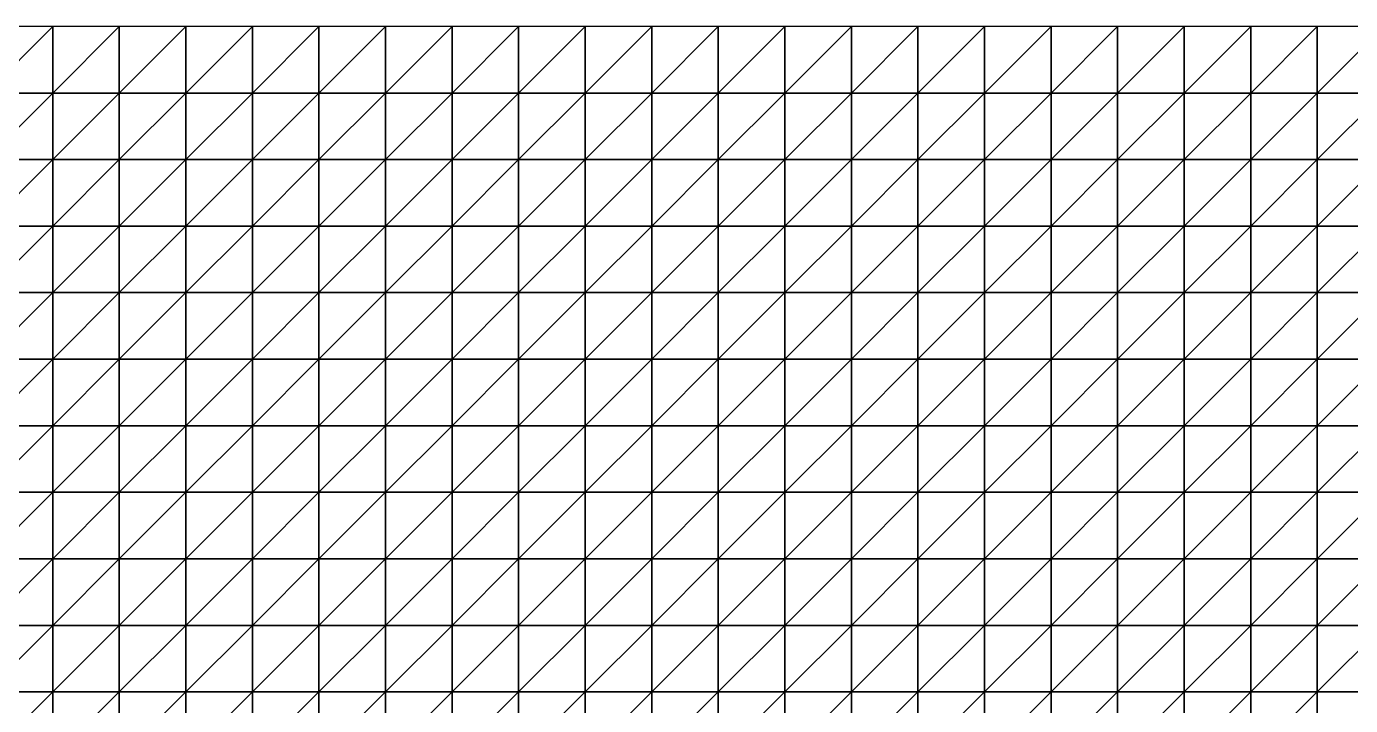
# Model space of a CAD drawing. Header units: metres. Extents: x 351000 to 353000, y 7455000 to 7457000.
# Drawn here: x 351490.1 to 351987.5, y 7456744.9 to 7457000 of the extents above; entities that cross this region are included whole.
import ezdxf

# ---------------------------------------------------------------- set-up
doc = ezdxf.new("R2010")
doc.units = ezdxf.units.M

msp = doc.modelspace()

# ---------------------------------------------------------------- linework, layer by layer
at = {"layer": 'BASE_OF_OXIDE_BOX'}
for points in [[(351475, 7456975, 1168.69), (351500, 7456975, 1173.92), (351500, 7457000, 1170.67)], [(351475, 7456975, 1168.69), (351500, 7457000, 1170.67), (351475, 7457000, 1164.63)], [(351500, 7456975, 1173.92), (351525, 7456975, 1178.21), (351525, 7457000, 1175.27)], [(351500, 7456975, 1173.92), (351525, 7457000, 1175.27), (351500, 7457000, 1170.67)], [(351525, 7456975, 1178.21), (351550, 7456975, 1180.78), (351550, 7457000, 1177.55)], [(351525, 7456975, 1178.21), (351550, 7457000, 1177.55), (351525, 7457000, 1175.27)], [(351550, 7456975, 1180.78), (351575, 7456975, 1181.65), (351575, 7457000, 1177.71)], [(351550, 7456975, 1180.78), (351575, 7457000, 1177.71), (351550, 7457000, 1177.55)], [(351575, 7456975, 1181.65), (351600, 7456975, 1181.5), (351600, 7457000, 1175.4)], [(351575, 7456975, 1181.65), (351600, 7457000, 1175.4), (351575, 7457000, 1177.71)], [(351600, 7456975, 1181.5), (351625, 7456975, 1177.91), (351625, 7457000, 1171.99)], [(351600, 7456975, 1181.5), (351625, 7457000, 1171.99), (351600, 7457000, 1175.4)], [(351625, 7456975, 1177.91), (351650, 7456975, 1175.83), (351650, 7457000, 1171.46)], [(351625, 7456975, 1177.91), (351650, 7457000, 1171.46), (351625, 7457000, 1171.99)], [(351650, 7456975, 1175.83), (351675, 7456975, 1175.42), (351675, 7457000, 1173.5)], [(351650, 7456975, 1175.83), (351675, 7457000, 1173.5), (351650, 7457000, 1171.46)], [(351675, 7456975, 1175.42), (351700, 7456975, 1175.49), (351700, 7457000, 1176.67)], [(351675, 7456975, 1175.42), (351700, 7457000, 1176.67), (351675, 7457000, 1173.5)], [(351700, 7456975, 1175.49), (351725, 7456975, 1174.66), (351725, 7457000, 1179.17)], [(351700, 7456975, 1175.49), (351725, 7457000, 1179.17), (351700, 7457000, 1176.67)], [(351725, 7456975, 1174.66), (351750, 7456975, 1172.08), (351750, 7457000, 1179.75)], [(351725, 7456975, 1174.66), (351750, 7457000, 1179.75), (351725, 7457000, 1179.17)], [(351750, 7456975, 1172.08), (351775, 7456975, 1167.95), (351775, 7457000, 1178.17)], [(351750, 7456975, 1172.08), (351775, 7457000, 1178.17), (351750, 7457000, 1179.75)], [(351775, 7456975, 1167.95), (351800, 7456975, 1163.45), (351800, 7457000, 1175.23)], [(351775, 7456975, 1167.95), (351800, 7457000, 1175.23), (351775, 7457000, 1178.17)], [(351800, 7456975, 1163.45), (351825, 7456975, 1160.15), (351825, 7457000, 1172.25)], [(351800, 7456975, 1163.45), (351825, 7457000, 1172.25), (351800, 7457000, 1175.23)], [(351825, 7456975, 1160.15), (351850, 7456975, 1159.23), (351850, 7457000, 1170.36)], [(351825, 7456975, 1160.15), (351850, 7457000, 1170.36), (351825, 7457000, 1172.25)], [(351850, 7456975, 1159.23), (351875, 7456975, 1160.94), (351875, 7457000, 1169.99)], [(351850, 7456975, 1159.23), (351875, 7457000, 1169.99), (351850, 7457000, 1170.36)], [(351875, 7456975, 1160.94), (351900, 7456975, 1164.51), (351900, 7457000, 1170.79)], [(351875, 7456975, 1160.94), (351900, 7457000, 1170.79), (351875, 7457000, 1169.99)], [(351900, 7456975, 1164.51), (351925, 7456975, 1168.58), (351925, 7457000, 1171.95)], [(351900, 7456975, 1164.51), (351925, 7457000, 1171.95), (351900, 7457000, 1170.79)], [(351925, 7456975, 1168.58), (351950, 7456975, 1171.87), (351950, 7457000, 1172.75)], [(351925, 7456975, 1168.58), (351950, 7457000, 1172.75), (351925, 7457000, 1171.95)], [(351950, 7456975, 1171.87), (351975, 7456975, 1173.78), (351975, 7457000, 1172.96)], [(351950, 7456975, 1171.87), (351975, 7457000, 1172.96), (351950, 7457000, 1172.75)], [(351975, 7456975, 1173.78), (352000, 7456975, 1174.57), (352000, 7457000, 1172.94)], [(351975, 7456975, 1173.78), (352000, 7457000, 1172.94), (351975, 7457000, 1172.96)], [(351475, 7456950, 1171.25), (351500, 7456950, 1175.77), (351500, 7456975, 1173.92)], [(351475, 7456950, 1171.25), (351500, 7456975, 1173.92), (351475, 7456975, 1168.69)], [(351500, 7456950, 1175.77), (351525, 7456950, 1179.6), (351525, 7456975, 1178.21)], [(351500, 7456950, 1175.77), (351525, 7456975, 1178.21), (351500, 7456975, 1173.92)], [(351525, 7456950, 1179.6), (351550, 7456950, 1181.96), (351550, 7456975, 1180.78)], [(351525, 7456950, 1179.6), (351550, 7456975, 1180.78), (351525, 7456975, 1178.21)], [(351550, 7456950, 1181.96), (351575, 7456950, 1182.78), (351575, 7456975, 1181.65)], [(351550, 7456950, 1181.96), (351575, 7456975, 1181.65), (351550, 7456975, 1180.78)], [(351575, 7456950, 1182.78), (351600, 7456950, 1182.57), (351600, 7456975, 1181.5)], [(351575, 7456950, 1182.78), (351600, 7456975, 1181.5), (351575, 7456975, 1181.65)], [(351600, 7456950, 1182.57), (351625, 7456950, 1179.55), (351625, 7456975, 1177.91)], [(351600, 7456950, 1182.57), (351625, 7456975, 1177.91), (351600, 7456975, 1181.5)], [(351625, 7456950, 1179.55), (351650, 7456950, 1175.75), (351650, 7456975, 1175.83)], [(351625, 7456950, 1179.55), (351650, 7456975, 1175.83), (351625, 7456975, 1177.91)], [(351650, 7456950, 1175.75), (351675, 7456950, 1172.94), (351675, 7456975, 1175.42)], [(351650, 7456950, 1175.75), (351675, 7456975, 1175.42), (351650, 7456975, 1175.83)], [(351675, 7456950, 1172.94), (351700, 7456950, 1170.32), (351700, 7456975, 1175.49)], [(351675, 7456950, 1172.94), (351700, 7456975, 1175.49), (351675, 7456975, 1175.42)], [(351700, 7456950, 1170.32), (351725, 7456950, 1166.94), (351725, 7456975, 1174.66)], [(351700, 7456950, 1170.32), (351725, 7456975, 1174.66), (351700, 7456975, 1175.49)], [(351725, 7456950, 1166.94), (351750, 7456950, 1162.34), (351750, 7456975, 1172.08)], [(351725, 7456950, 1166.94), (351750, 7456975, 1172.08), (351725, 7456975, 1174.66)], [(351750, 7456950, 1162.34), (351775, 7456950, 1157), (351775, 7456975, 1167.95)], [(351750, 7456950, 1162.34), (351775, 7456975, 1167.95), (351750, 7456975, 1172.08)], [(351775, 7456950, 1157), (351800, 7456950, 1152.25), (351800, 7456975, 1163.45)], [(351775, 7456950, 1157), (351800, 7456975, 1163.45), (351775, 7456975, 1167.95)], [(351800, 7456950, 1152.25), (351825, 7456950, 1149.67), (351825, 7456975, 1160.15)], [(351800, 7456950, 1152.25), (351825, 7456975, 1160.15), (351800, 7456975, 1163.45)], [(351825, 7456950, 1149.67), (351850, 7456950, 1150.35), (351850, 7456975, 1159.23)], [(351825, 7456950, 1149.67), (351850, 7456975, 1159.23), (351825, 7456975, 1160.15)], [(351850, 7456950, 1150.35), (351875, 7456950, 1154.3), (351875, 7456975, 1160.94)], [(351850, 7456950, 1150.35), (351875, 7456975, 1160.94), (351850, 7456975, 1159.23)], [(351875, 7456950, 1154.3), (351900, 7456950, 1160.37), (351900, 7456975, 1164.51)], [(351875, 7456950, 1154.3), (351900, 7456975, 1164.51), (351875, 7456975, 1160.94)], [(351900, 7456950, 1160.37), (351925, 7456950, 1166.81), (351925, 7456975, 1168.58)], [(351900, 7456950, 1160.37), (351925, 7456975, 1168.58), (351900, 7456975, 1164.51)], [(351925, 7456950, 1166.81), (351950, 7456950, 1171.96), (351950, 7456975, 1171.87)], [(351925, 7456950, 1166.81), (351950, 7456975, 1171.87), (351925, 7456975, 1168.58)], [(351950, 7456950, 1171.96), (351975, 7456950, 1175.02), (351975, 7456975, 1173.78)], [(351950, 7456950, 1171.96), (351975, 7456975, 1173.78), (351950, 7456975, 1171.87)], [(351975, 7456950, 1175.02), (352000, 7456950, 1176.28), (352000, 7456975, 1174.57)], [(351975, 7456950, 1175.02), (352000, 7456975, 1174.57), (351975, 7456975, 1173.78)], [(351475, 7456925, 1169.43), (351500, 7456925, 1173.58), (351500, 7456950, 1175.77)], [(351475, 7456925, 1169.43), (351500, 7456950, 1175.77), (351475, 7456950, 1171.25)], [(351500, 7456925, 1173.58), (351525, 7456925, 1177.24), (351525, 7456950, 1179.6)], [(351500, 7456925, 1173.58), (351525, 7456950, 1179.6), (351500, 7456950, 1175.77)], [(351525, 7456925, 1177.24), (351550, 7456925, 1179.49), (351550, 7456950, 1181.96)], [(351525, 7456925, 1177.24), (351550, 7456950, 1181.96), (351525, 7456950, 1179.6)], [(351550, 7456925, 1179.49), (351575, 7456925, 1180.19), (351575, 7456950, 1182.78)], [(351550, 7456925, 1179.49), (351575, 7456950, 1182.78), (351550, 7456950, 1181.96)], [(351575, 7456925, 1180.19), (351600, 7456925, 1179.84), (351600, 7456950, 1182.57)], [(351575, 7456925, 1180.19), (351600, 7456950, 1182.57), (351575, 7456950, 1182.78)], [(351600, 7456925, 1179.84), (351625, 7456925, 1176.64), (351625, 7456950, 1179.55)], [(351600, 7456925, 1179.84), (351625, 7456950, 1179.55), (351600, 7456950, 1182.57)], [(351625, 7456925, 1176.64), (351650, 7456925, 1171.86), (351650, 7456950, 1175.75)], [(351625, 7456925, 1176.64), (351650, 7456950, 1175.75), (351625, 7456950, 1179.55)], [(351650, 7456925, 1171.86), (351675, 7456925, 1167.71), (351675, 7456950, 1172.94)], [(351650, 7456925, 1171.86), (351675, 7456950, 1172.94), (351650, 7456950, 1175.75)], [(351675, 7456925, 1167.71), (351700, 7456925, 1163.81), (351700, 7456950, 1170.32)], [(351675, 7456925, 1167.71), (351700, 7456950, 1170.32), (351675, 7456950, 1172.94)], [(351700, 7456925, 1163.81), (351725, 7456925, 1159.55), (351725, 7456950, 1166.94)], [(351700, 7456925, 1163.81), (351725, 7456950, 1166.94), (351700, 7456950, 1170.32)], [(351725, 7456925, 1159.55), (351750, 7456925, 1154.7), (351750, 7456950, 1162.34)], [(351725, 7456925, 1159.55), (351750, 7456950, 1162.34), (351725, 7456950, 1166.94)], [(351750, 7456925, 1154.7), (351775, 7456925, 1149.79), (351775, 7456950, 1157)], [(351750, 7456925, 1154.7), (351775, 7456950, 1157), (351750, 7456950, 1162.34)], [(351775, 7456925, 1149.79), (351800, 7456925, 1146.06), (351800, 7456950, 1152.25)], [(351775, 7456925, 1149.79), (351800, 7456950, 1152.25), (351775, 7456950, 1157)], [(351800, 7456925, 1146.06), (351825, 7456925, 1144.92), (351825, 7456950, 1149.67)], [(351800, 7456925, 1146.06), (351825, 7456950, 1149.67), (351800, 7456950, 1152.25)], [(351825, 7456925, 1144.92), (351850, 7456925, 1147.26), (351850, 7456950, 1150.35)], [(351825, 7456925, 1144.92), (351850, 7456950, 1150.35), (351825, 7456950, 1149.67)], [(351850, 7456925, 1147.26), (351875, 7456925, 1152.86), (351875, 7456950, 1154.3)], [(351850, 7456925, 1147.26), (351875, 7456950, 1154.3), (351850, 7456950, 1150.35)], [(351875, 7456925, 1152.86), (351900, 7456925, 1160.37), (351900, 7456950, 1160.37)], [(351875, 7456925, 1152.86), (351900, 7456950, 1160.37), (351875, 7456950, 1154.3)], [(351900, 7456925, 1160.37), (351925, 7456925, 1167.84), (351925, 7456950, 1166.81)], [(351900, 7456925, 1160.37), (351925, 7456950, 1166.81), (351900, 7456950, 1160.37)], [(351925, 7456925, 1167.84), (351950, 7456925, 1173.5), (351950, 7456950, 1171.96)], [(351925, 7456925, 1167.84), (351950, 7456950, 1171.96), (351925, 7456950, 1166.81)], [(351950, 7456925, 1173.5), (351975, 7456925, 1176.54), (351975, 7456950, 1175.02)], [(351950, 7456925, 1173.5), (351975, 7456950, 1175.02), (351950, 7456950, 1171.96)], [(351975, 7456925, 1176.54), (352000, 7456925, 1177.37), (352000, 7456950, 1176.28)], [(351975, 7456925, 1176.54), (352000, 7456950, 1176.28), (351975, 7456950, 1175.02)], [(351475, 7456900, 1163.75), (351500, 7456900, 1168.13), (351500, 7456925, 1173.58)], [(351475, 7456900, 1163.75), (351500, 7456925, 1173.58), (351475, 7456925, 1169.43)], [(351500, 7456900, 1168.13), (351525, 7456900, 1172.31), (351525, 7456925, 1177.24)], [(351500, 7456900, 1168.13), (351525, 7456925, 1177.24), (351500, 7456925, 1173.58)], [(351525, 7456900, 1172.31), (351550, 7456900, 1175.03), (351550, 7456925, 1179.49)], [(351525, 7456900, 1172.31), (351550, 7456925, 1179.49), (351525, 7456925, 1177.24)], [(351550, 7456900, 1175.03), (351575, 7456900, 1175.98), (351575, 7456925, 1180.19)], [(351550, 7456900, 1175.03), (351575, 7456925, 1180.19), (351550, 7456925, 1179.49)], [(351575, 7456900, 1175.98), (351600, 7456900, 1175.65), (351600, 7456925, 1179.84)], [(351575, 7456900, 1175.98), (351600, 7456925, 1179.84), (351575, 7456925, 1180.19)], [(351600, 7456900, 1175.65), (351625, 7456900, 1170.85), (351625, 7456925, 1176.64)], [(351600, 7456900, 1175.65), (351625, 7456925, 1176.64), (351600, 7456925, 1179.84)], [(351625, 7456900, 1170.85), (351650, 7456900, 1166.06), (351650, 7456925, 1171.86)], [(351625, 7456900, 1170.85), (351650, 7456925, 1171.86), (351625, 7456925, 1176.64)], [(351650, 7456900, 1166.06), (351675, 7456900, 1161.91), (351675, 7456925, 1167.71)], [(351650, 7456900, 1166.06), (351675, 7456925, 1167.71), (351650, 7456925, 1171.86)], [(351675, 7456900, 1161.91), (351700, 7456900, 1158.35), (351700, 7456925, 1163.81)], [(351675, 7456900, 1161.91), (351700, 7456925, 1163.81), (351675, 7456925, 1167.71)], [(351700, 7456900, 1158.35), (351725, 7456900, 1154.99), (351725, 7456925, 1159.55)], [(351700, 7456900, 1158.35), (351725, 7456925, 1159.55), (351700, 7456925, 1163.81)], [(351725, 7456900, 1154.99), (351750, 7456900, 1151.58), (351750, 7456925, 1154.7)], [(351725, 7456900, 1154.99), (351750, 7456925, 1154.7), (351725, 7456925, 1159.55)], [(351750, 7456900, 1151.58), (351775, 7456900, 1148.47), (351775, 7456925, 1149.79)], [(351750, 7456900, 1151.58), (351775, 7456925, 1149.79), (351750, 7456925, 1154.7)], [(351775, 7456900, 1148.47), (351800, 7456900, 1146.62), (351800, 7456925, 1146.06)], [(351775, 7456900, 1148.47), (351800, 7456925, 1146.06), (351775, 7456925, 1149.79)], [(351800, 7456900, 1146.62), (351825, 7456900, 1147.14), (351825, 7456925, 1144.92)], [(351800, 7456900, 1146.62), (351825, 7456925, 1144.92), (351800, 7456925, 1146.06)], [(351825, 7456900, 1147.14), (351850, 7456900, 1150.68), (351850, 7456925, 1147.26)], [(351825, 7456900, 1147.14), (351850, 7456925, 1147.26), (351825, 7456925, 1144.92)], [(351850, 7456900, 1150.68), (351875, 7456900, 1156.91), (351875, 7456925, 1152.86)], [(351850, 7456900, 1150.68), (351875, 7456925, 1152.86), (351850, 7456925, 1147.26)], [(351875, 7456900, 1156.91), (351900, 7456900, 1164.46), (351900, 7456925, 1160.37)], [(351875, 7456900, 1156.91), (351900, 7456925, 1160.37), (351875, 7456925, 1152.86)], [(351900, 7456900, 1164.46), (351925, 7456900, 1171.43), (351925, 7456925, 1167.84)], [(351900, 7456900, 1164.46), (351925, 7456925, 1167.84), (351900, 7456925, 1160.37)], [(351925, 7456900, 1171.43), (351950, 7456900, 1176.13), (351950, 7456925, 1173.5)], [(351925, 7456900, 1171.43), (351950, 7456925, 1173.5), (351925, 7456925, 1167.84)], [(351950, 7456900, 1176.13), (351975, 7456900, 1177.89), (351975, 7456925, 1176.54)], [(351950, 7456900, 1176.13), (351975, 7456925, 1176.54), (351950, 7456925, 1173.5)], [(351975, 7456900, 1177.89), (352000, 7456900, 1177.32), (352000, 7456925, 1177.37)], [(351975, 7456900, 1177.89), (352000, 7456925, 1177.37), (351975, 7456925, 1176.54)], [(351475, 7456875, 1158.12), (351500, 7456875, 1163.35), (351500, 7456900, 1168.13)], [(351475, 7456875, 1158.12), (351500, 7456900, 1168.13), (351475, 7456900, 1163.75)], [(351500, 7456875, 1163.35), (351525, 7456875, 1168.73), (351525, 7456900, 1172.31)], [(351500, 7456875, 1163.35), (351525, 7456900, 1172.31), (351500, 7456900, 1168.13)], [(351525, 7456875, 1168.73), (351550, 7456875, 1172.49), (351550, 7456900, 1175.03)], [(351525, 7456875, 1168.73), (351550, 7456900, 1175.03), (351525, 7456900, 1172.31)], [(351550, 7456875, 1172.49), (351575, 7456875, 1172.09), (351575, 7456900, 1175.98)], [(351550, 7456875, 1172.49), (351575, 7456900, 1175.98), (351550, 7456900, 1175.03)], [(351575, 7456875, 1172.09), (351600, 7456875, 1169.11), (351600, 7456900, 1175.65)], [(351575, 7456875, 1172.09), (351600, 7456900, 1175.65), (351575, 7456900, 1175.98)], [(351600, 7456875, 1169.11), (351625, 7456875, 1164.8), (351625, 7456900, 1170.85)], [(351600, 7456875, 1169.11), (351625, 7456900, 1170.85), (351600, 7456900, 1175.65)], [(351625, 7456875, 1164.8), (351650, 7456875, 1160.52), (351650, 7456900, 1166.06)], [(351625, 7456875, 1164.8), (351650, 7456900, 1166.06), (351625, 7456900, 1170.85)], [(351650, 7456875, 1160.52), (351675, 7456875, 1157.17), (351675, 7456900, 1161.91)], [(351650, 7456875, 1160.52), (351675, 7456900, 1161.91), (351650, 7456900, 1166.06)], [(351675, 7456875, 1157.17), (351700, 7456875, 1154.95), (351700, 7456900, 1158.35)], [(351675, 7456875, 1157.17), (351700, 7456900, 1158.35), (351675, 7456900, 1161.91)], [(351700, 7456875, 1154.95), (351725, 7456875, 1153.52), (351725, 7456900, 1154.99)], [(351700, 7456875, 1154.95), (351725, 7456900, 1154.99), (351700, 7456900, 1158.35)], [(351725, 7456875, 1153.52), (351750, 7456875, 1152.47), (351750, 7456900, 1151.58)], [(351725, 7456875, 1153.52), (351750, 7456900, 1151.58), (351725, 7456900, 1154.99)], [(351750, 7456875, 1152.47), (351775, 7456875, 1151.8), (351775, 7456900, 1148.47)], [(351750, 7456875, 1152.47), (351775, 7456900, 1148.47), (351750, 7456900, 1151.58)], [(351775, 7456875, 1151.8), (351800, 7456875, 1152.03), (351800, 7456900, 1146.62)], [(351775, 7456875, 1151.8), (351800, 7456900, 1146.62), (351775, 7456900, 1148.47)], [(351800, 7456875, 1152.03), (351825, 7456875, 1153.94), (351825, 7456900, 1147.14)], [(351800, 7456875, 1152.03), (351825, 7456900, 1147.14), (351800, 7456900, 1146.62)], [(351825, 7456875, 1153.94), (351850, 7456875, 1158), (351850, 7456900, 1150.68)], [(351825, 7456875, 1153.94), (351850, 7456900, 1150.68), (351825, 7456900, 1147.14)], [(351850, 7456875, 1158), (351875, 7456875, 1163.89), (351875, 7456900, 1156.91)], [(351850, 7456875, 1158), (351875, 7456900, 1156.91), (351850, 7456900, 1150.68)], [(351875, 7456875, 1163.89), (351900, 7456875, 1170.41), (351900, 7456900, 1164.46)], [(351875, 7456875, 1163.89), (351900, 7456900, 1164.46), (351875, 7456900, 1156.91)], [(351900, 7456875, 1170.41), (351925, 7456875, 1175.88), (351925, 7456900, 1171.43)], [(351900, 7456875, 1170.41), (351925, 7456900, 1171.43), (351900, 7456900, 1164.46)], [(351925, 7456875, 1175.88), (351950, 7456875, 1178.84), (351950, 7456900, 1176.13)], [(351925, 7456875, 1175.88), (351950, 7456900, 1176.13), (351925, 7456900, 1171.43)], [(351950, 7456875, 1178.84), (351975, 7456875, 1178.8), (351975, 7456900, 1177.89)], [(351950, 7456875, 1178.84), (351975, 7456900, 1177.89), (351950, 7456900, 1176.13)], [(351975, 7456875, 1178.8), (352000, 7456875, 1176.5), (352000, 7456900, 1177.32)], [(351975, 7456875, 1178.8), (352000, 7456900, 1177.32), (351975, 7456900, 1177.89)], [(351475, 7456850, 1155.59), (351500, 7456850, 1160.67), (351500, 7456875, 1163.35)], [(351475, 7456850, 1155.59), (351500, 7456875, 1163.35), (351475, 7456875, 1158.12)], [(351500, 7456850, 1160.67), (351525, 7456850, 1165.48), (351525, 7456875, 1168.73)], [(351500, 7456850, 1160.67), (351525, 7456875, 1168.73), (351500, 7456875, 1163.35)], [(351525, 7456850, 1165.48), (351550, 7456850, 1168.17), (351550, 7456875, 1172.49)], [(351525, 7456850, 1165.48), (351550, 7456875, 1172.49), (351525, 7456875, 1168.73)], [(351550, 7456850, 1168.17), (351575, 7456850, 1167.86), (351575, 7456875, 1172.09)], [(351550, 7456850, 1168.17), (351575, 7456875, 1172.09), (351550, 7456875, 1172.49)], [(351575, 7456850, 1167.86), (351600, 7456850, 1164.9), (351600, 7456875, 1169.11)], [(351575, 7456850, 1167.86), (351600, 7456875, 1169.11), (351575, 7456875, 1172.09)], [(351600, 7456850, 1164.9), (351625, 7456850, 1160.6), (351625, 7456875, 1164.8)], [(351600, 7456850, 1164.9), (351625, 7456875, 1164.8), (351600, 7456875, 1169.11)], [(351625, 7456850, 1160.6), (351650, 7456850, 1156.55), (351650, 7456875, 1160.52)], [(351625, 7456850, 1160.6), (351650, 7456875, 1160.52), (351625, 7456875, 1164.8)], [(351650, 7456850, 1156.55), (351675, 7456850, 1153.92), (351675, 7456875, 1157.17)], [(351650, 7456850, 1156.55), (351675, 7456875, 1157.17), (351650, 7456875, 1160.52)], [(351675, 7456850, 1153.92), (351700, 7456850, 1153.06), (351700, 7456875, 1154.95)], [(351675, 7456850, 1153.92), (351700, 7456875, 1154.95), (351675, 7456875, 1157.17)], [(351700, 7456850, 1153.06), (351725, 7456850, 1153.57), (351725, 7456875, 1153.52)], [(351700, 7456850, 1153.06), (351725, 7456875, 1153.52), (351700, 7456875, 1154.95)], [(351725, 7456850, 1153.57), (351750, 7456850, 1154.79), (351750, 7456875, 1152.47)], [(351725, 7456850, 1153.57), (351750, 7456875, 1152.47), (351725, 7456875, 1153.52)], [(351750, 7456850, 1154.79), (351775, 7456850, 1156.29), (351775, 7456875, 1151.8)], [(351750, 7456850, 1154.79), (351775, 7456875, 1151.8), (351750, 7456875, 1152.47)], [(351775, 7456850, 1156.29), (351800, 7456850, 1158.18), (351800, 7456875, 1152.03)], [(351775, 7456850, 1156.29), (351800, 7456875, 1152.03), (351775, 7456875, 1151.8)], [(351800, 7456850, 1158.18), (351825, 7456850, 1160.93), (351825, 7456875, 1153.94)], [(351800, 7456850, 1158.18), (351825, 7456875, 1153.94), (351800, 7456875, 1152.03)], [(351825, 7456850, 1160.93), (351850, 7456850, 1164.94), (351850, 7456875, 1158)], [(351825, 7456850, 1160.93), (351850, 7456875, 1158), (351825, 7456875, 1153.94)], [(351850, 7456850, 1164.94), (351875, 7456850, 1170.03), (351875, 7456875, 1163.89)], [(351850, 7456850, 1164.94), (351875, 7456875, 1163.89), (351850, 7456875, 1158)], [(351875, 7456850, 1170.03), (351900, 7456850, 1175.3), (351900, 7456875, 1170.41)], [(351875, 7456850, 1170.03), (351900, 7456875, 1170.41), (351875, 7456875, 1163.89)], [(351900, 7456850, 1175.3), (351925, 7456850, 1179.35), (351925, 7456875, 1175.88)], [(351900, 7456850, 1175.3), (351925, 7456875, 1175.88), (351900, 7456875, 1170.41)], [(351925, 7456850, 1179.35), (351950, 7456850, 1180.96), (351950, 7456875, 1178.84)], [(351925, 7456850, 1179.35), (351950, 7456875, 1178.84), (351925, 7456875, 1175.88)], [(351950, 7456850, 1180.96), (351975, 7456850, 1179.73), (351975, 7456875, 1178.8)], [(351950, 7456850, 1180.96), (351975, 7456875, 1178.8), (351950, 7456875, 1178.84)], [(351975, 7456850, 1179.73), (352000, 7456850, 1176.4), (352000, 7456875, 1176.5)], [(351975, 7456850, 1179.73), (352000, 7456875, 1176.5), (351975, 7456875, 1178.8)], [(351475, 7456825, 1157.33), (351500, 7456825, 1162.34), (351500, 7456850, 1160.67)], [(351475, 7456825, 1157.33), (351500, 7456850, 1160.67), (351475, 7456850, 1155.59)], [(351500, 7456825, 1162.34), (351525, 7456825, 1166.79), (351525, 7456850, 1165.48)], [(351500, 7456825, 1162.34), (351525, 7456850, 1165.48), (351500, 7456850, 1160.67)], [(351525, 7456825, 1166.79), (351550, 7456825, 1168.86), (351550, 7456850, 1168.17)], [(351525, 7456825, 1166.79), (351550, 7456850, 1168.17), (351525, 7456850, 1165.48)], [(351550, 7456825, 1168.86), (351575, 7456825, 1167.74), (351575, 7456850, 1167.86)], [(351550, 7456825, 1168.86), (351575, 7456850, 1167.86), (351550, 7456850, 1168.17)], [(351575, 7456825, 1167.74), (351600, 7456825, 1163.89), (351600, 7456850, 1164.9)], [(351575, 7456825, 1167.74), (351600, 7456850, 1164.9), (351575, 7456850, 1167.86)], [(351600, 7456825, 1163.89), (351625, 7456825, 1158.8), (351625, 7456850, 1160.6)], [(351600, 7456825, 1163.89), (351625, 7456850, 1160.6), (351600, 7456850, 1164.9)], [(351625, 7456825, 1158.8), (351650, 7456825, 1154.3), (351650, 7456850, 1156.55)], [(351625, 7456825, 1158.8), (351650, 7456850, 1156.55), (351625, 7456850, 1160.6)], [(351650, 7456825, 1154.3), (351675, 7456825, 1151.74), (351675, 7456850, 1153.92)], [(351650, 7456825, 1154.3), (351675, 7456850, 1153.92), (351650, 7456850, 1156.55)], [(351675, 7456825, 1151.74), (351700, 7456825, 1151.57), (351700, 7456850, 1153.06)], [(351675, 7456825, 1151.74), (351700, 7456850, 1153.06), (351675, 7456850, 1153.92)], [(351700, 7456825, 1151.57), (351725, 7456825, 1153.31), (351725, 7456850, 1153.57)], [(351700, 7456825, 1151.57), (351725, 7456850, 1153.57), (351700, 7456850, 1153.06)], [(351725, 7456825, 1153.31), (351750, 7456825, 1156.01), (351750, 7456850, 1154.79)], [(351725, 7456825, 1153.31), (351750, 7456850, 1154.79), (351725, 7456850, 1153.57)], [(351750, 7456825, 1156.01), (351775, 7456825, 1158.89), (351775, 7456850, 1156.29)], [(351750, 7456825, 1156.01), (351775, 7456850, 1156.29), (351750, 7456850, 1154.79)], [(351775, 7456825, 1158.89), (351800, 7456825, 1161.7), (351800, 7456850, 1158.18)], [(351775, 7456825, 1158.89), (351800, 7456850, 1158.18), (351775, 7456850, 1156.29)], [(351800, 7456825, 1161.7), (351825, 7456825, 1164.75), (351825, 7456850, 1160.93)], [(351800, 7456825, 1161.7), (351825, 7456850, 1160.93), (351800, 7456850, 1158.18)], [(351825, 7456825, 1164.75), (351850, 7456825, 1168.46), (351850, 7456850, 1164.94)], [(351825, 7456825, 1164.75), (351850, 7456850, 1164.94), (351825, 7456850, 1160.93)], [(351850, 7456825, 1168.46), (351875, 7456825, 1172.92), (351875, 7456850, 1170.03)], [(351850, 7456825, 1168.46), (351875, 7456850, 1170.03), (351850, 7456850, 1164.94)], [(351875, 7456825, 1172.92), (351900, 7456825, 1177.55), (351900, 7456850, 1175.3)], [(351875, 7456825, 1172.92), (351900, 7456850, 1175.3), (351875, 7456850, 1170.03)], [(351900, 7456825, 1177.55), (351925, 7456825, 1181.23), (351925, 7456850, 1179.35)], [(351900, 7456825, 1177.55), (351925, 7456850, 1179.35), (351900, 7456850, 1175.3)], [(351925, 7456825, 1181.23), (351950, 7456825, 1182.86), (351950, 7456850, 1180.96)], [(351925, 7456825, 1181.23), (351950, 7456850, 1180.96), (351925, 7456850, 1179.35)], [(351950, 7456825, 1182.86), (351975, 7456825, 1181.97), (351975, 7456850, 1179.73)], [(351950, 7456825, 1182.86), (351975, 7456850, 1179.73), (351950, 7456850, 1180.96)], [(351975, 7456825, 1181.97), (352000, 7456825, 1179.07), (352000, 7456850, 1176.4)], [(351975, 7456825, 1181.97), (352000, 7456850, 1176.4), (351975, 7456850, 1179.73)], [(351475, 7456800, 1163.97), (351500, 7456800, 1168.48), (351500, 7456825, 1162.34)], [(351475, 7456800, 1163.97), (351500, 7456825, 1162.34), (351475, 7456825, 1157.33)], [(351500, 7456800, 1168.48), (351525, 7456800, 1171.92), (351525, 7456825, 1166.79)], [(351500, 7456800, 1168.48), (351525, 7456825, 1166.79), (351500, 7456825, 1162.34)], [(351525, 7456800, 1171.92), (351550, 7456800, 1172.68), (351550, 7456825, 1168.86)], [(351525, 7456800, 1171.92), (351550, 7456825, 1168.86), (351525, 7456825, 1166.79)], [(351550, 7456800, 1172.68), (351575, 7456800, 1170.14), (351575, 7456825, 1167.74)], [(351550, 7456800, 1172.68), (351575, 7456825, 1167.74), (351550, 7456825, 1168.86)], [(351575, 7456800, 1170.14), (351600, 7456800, 1164.91), (351600, 7456825, 1163.89)], [(351575, 7456800, 1170.14), (351600, 7456825, 1163.89), (351575, 7456825, 1167.74)], [(351600, 7456800, 1164.91), (351625, 7456800, 1158.64), (351625, 7456825, 1158.8)], [(351600, 7456800, 1164.91), (351625, 7456825, 1158.8), (351600, 7456825, 1163.89)], [(351625, 7456800, 1158.64), (351650, 7456800, 1153.3), (351650, 7456825, 1154.3)], [(351625, 7456800, 1158.64), (351650, 7456825, 1154.3), (351625, 7456825, 1158.8)], [(351650, 7456800, 1153.3), (351675, 7456800, 1150.36), (351675, 7456825, 1151.74)], [(351650, 7456800, 1153.3), (351675, 7456825, 1151.74), (351650, 7456825, 1154.3)], [(351675, 7456800, 1150.36), (351700, 7456800, 1150.27), (351700, 7456825, 1151.57)], [(351675, 7456800, 1150.36), (351700, 7456825, 1151.57), (351675, 7456825, 1151.74)], [(351700, 7456800, 1150.27), (351725, 7456800, 1152.45), (351725, 7456825, 1153.31)], [(351700, 7456800, 1150.27), (351725, 7456825, 1153.31), (351700, 7456825, 1151.57)], [(351725, 7456800, 1152.45), (351750, 7456800, 1155.77), (351750, 7456825, 1156.01)], [(351725, 7456800, 1152.45), (351750, 7456825, 1156.01), (351725, 7456825, 1153.31)], [(351750, 7456800, 1155.77), (351775, 7456800, 1159.17), (351775, 7456825, 1158.89)], [(351750, 7456800, 1155.77), (351775, 7456825, 1158.89), (351750, 7456825, 1156.01)], [(351775, 7456800, 1159.17), (351800, 7456800, 1162.24), (351800, 7456825, 1161.7)], [(351775, 7456800, 1159.17), (351800, 7456825, 1161.7), (351775, 7456825, 1158.89)], [(351800, 7456800, 1162.24), (351825, 7456800, 1165.23), (351825, 7456825, 1164.75)], [(351800, 7456800, 1162.24), (351825, 7456825, 1164.75), (351800, 7456825, 1161.7)], [(351825, 7456800, 1165.23), (351850, 7456800, 1168.72), (351850, 7456825, 1168.46)], [(351825, 7456800, 1165.23), (351850, 7456825, 1168.46), (351825, 7456825, 1164.75)], [(351850, 7456800, 1168.72), (351875, 7456800, 1173.1), (351875, 7456825, 1172.92)], [(351850, 7456800, 1168.72), (351875, 7456825, 1172.92), (351850, 7456825, 1168.46)], [(351875, 7456800, 1173.1), (351900, 7456800, 1177.08), (351900, 7456825, 1177.55)], [(351875, 7456800, 1173.1), (351900, 7456825, 1177.55), (351875, 7456825, 1172.92)], [(351900, 7456800, 1177.08), (351925, 7456800, 1180.48), (351925, 7456825, 1181.23)], [(351900, 7456800, 1177.08), (351925, 7456825, 1181.23), (351900, 7456825, 1177.55)], [(351925, 7456800, 1180.48), (351950, 7456800, 1184.64), (351950, 7456825, 1182.86)], [(351925, 7456800, 1180.48), (351950, 7456825, 1182.86), (351925, 7456825, 1181.23)], [(351950, 7456800, 1184.64), (351975, 7456800, 1186.99), (351975, 7456825, 1181.97)], [(351950, 7456800, 1184.64), (351975, 7456825, 1181.97), (351950, 7456825, 1182.86)], [(351975, 7456800, 1186.99), (352000, 7456800, 1185.94), (352000, 7456825, 1179.07)], [(351975, 7456800, 1186.99), (352000, 7456825, 1179.07), (351975, 7456825, 1181.97)], [(351475, 7456775, 1170.97), (351500, 7456775, 1174.47), (351500, 7456800, 1168.48)], [(351475, 7456775, 1170.97), (351500, 7456800, 1168.48), (351475, 7456800, 1163.97)], [(351500, 7456775, 1174.47), (351525, 7456775, 1174.85), (351525, 7456800, 1171.92)], [(351500, 7456775, 1174.47), (351525, 7456800, 1171.92), (351500, 7456800, 1168.48)], [(351525, 7456775, 1174.85), (351550, 7456775, 1173.03), (351550, 7456800, 1172.68)], [(351525, 7456775, 1174.85), (351550, 7456800, 1172.68), (351525, 7456800, 1171.92)], [(351550, 7456775, 1173.03), (351575, 7456775, 1171.19), (351575, 7456800, 1170.14)], [(351550, 7456775, 1173.03), (351575, 7456800, 1170.14), (351550, 7456800, 1172.68)], [(351575, 7456775, 1171.19), (351600, 7456775, 1166), (351600, 7456800, 1164.91)], [(351575, 7456775, 1171.19), (351600, 7456800, 1164.91), (351575, 7456800, 1170.14)], [(351600, 7456775, 1166), (351625, 7456775, 1159.11), (351625, 7456800, 1158.64)], [(351600, 7456775, 1166), (351625, 7456800, 1158.64), (351600, 7456800, 1164.91)], [(351625, 7456775, 1159.11), (351650, 7456775, 1153.42), (351650, 7456800, 1153.3)], [(351625, 7456775, 1159.11), (351650, 7456800, 1153.3), (351625, 7456800, 1158.64)], [(351650, 7456775, 1153.42), (351675, 7456775, 1150.36), (351675, 7456800, 1150.36)], [(351650, 7456775, 1153.42), (351675, 7456800, 1150.36), (351650, 7456800, 1153.3)], [(351675, 7456775, 1150.36), (351700, 7456775, 1150.34), (351700, 7456800, 1150.27)], [(351675, 7456775, 1150.36), (351700, 7456800, 1150.27), (351675, 7456800, 1150.36)], [(351700, 7456775, 1150.34), (351725, 7456775, 1152.68), (351725, 7456800, 1152.45)], [(351700, 7456775, 1150.34), (351725, 7456800, 1152.45), (351700, 7456800, 1150.27)], [(351725, 7456775, 1152.68), (351750, 7456775, 1156.15), (351750, 7456800, 1155.77)], [(351725, 7456775, 1152.68), (351750, 7456800, 1155.77), (351725, 7456800, 1152.45)], [(351750, 7456775, 1156.15), (351775, 7456775, 1159.58), (351775, 7456800, 1159.17)], [(351750, 7456775, 1156.15), (351775, 7456800, 1159.17), (351750, 7456800, 1155.77)], [(351775, 7456775, 1159.58), (351800, 7456775, 1162.52), (351800, 7456800, 1162.24)], [(351775, 7456775, 1159.58), (351800, 7456800, 1162.24), (351775, 7456800, 1159.17)], [(351800, 7456775, 1162.52), (351825, 7456775, 1165.32), (351825, 7456800, 1165.23)], [(351800, 7456775, 1162.52), (351825, 7456800, 1165.23), (351800, 7456800, 1162.24)], [(351825, 7456775, 1165.32), (351850, 7456775, 1168.77), (351850, 7456800, 1168.72)], [(351825, 7456775, 1165.32), (351850, 7456800, 1168.72), (351825, 7456800, 1165.23)], [(351850, 7456775, 1168.77), (351875, 7456775, 1170.23), (351875, 7456800, 1173.1)], [(351850, 7456775, 1168.77), (351875, 7456800, 1173.1), (351850, 7456800, 1168.72)], [(351875, 7456775, 1170.23), (351900, 7456775, 1173.09), (351900, 7456800, 1177.08)], [(351875, 7456775, 1170.23), (351900, 7456800, 1177.08), (351875, 7456800, 1173.1)], [(351900, 7456775, 1173.09), (351925, 7456775, 1179.05), (351925, 7456800, 1180.48)], [(351900, 7456775, 1173.09), (351925, 7456800, 1180.48), (351900, 7456800, 1177.08)], [(351925, 7456775, 1179.05), (351950, 7456775, 1186.77), (351950, 7456800, 1184.64)], [(351925, 7456775, 1179.05), (351950, 7456800, 1184.64), (351925, 7456800, 1180.48)], [(351950, 7456775, 1186.77), (351975, 7456775, 1194.42), (351975, 7456800, 1186.99)], [(351950, 7456775, 1186.77), (351975, 7456800, 1186.99), (351950, 7456800, 1184.64)], [(351975, 7456775, 1194.42), (352000, 7456775, 1196.65), (352000, 7456800, 1185.94)], [(351975, 7456775, 1194.42), (352000, 7456800, 1185.94), (351975, 7456800, 1186.99)], [(351475, 7456750, 1174.13), (351500, 7456750, 1176.29), (351500, 7456775, 1174.47)], [(351475, 7456750, 1174.13), (351500, 7456775, 1174.47), (351475, 7456775, 1170.97)], [(351500, 7456750, 1176.29), (351525, 7456750, 1176.12), (351525, 7456775, 1174.85)], [(351500, 7456750, 1176.29), (351525, 7456775, 1174.85), (351500, 7456775, 1174.47)], [(351525, 7456750, 1176.12), (351550, 7456750, 1175.15), (351550, 7456775, 1173.03)], [(351525, 7456750, 1176.12), (351550, 7456775, 1173.03), (351525, 7456775, 1174.85)], [(351550, 7456750, 1175.15), (351575, 7456750, 1171.84), (351575, 7456775, 1171.19)], [(351550, 7456750, 1175.15), (351575, 7456775, 1171.19), (351550, 7456775, 1173.03)], [(351575, 7456750, 1171.84), (351600, 7456750, 1166.12), (351600, 7456775, 1166)], [(351575, 7456750, 1171.84), (351600, 7456775, 1166), (351575, 7456775, 1171.19)], [(351600, 7456750, 1166.12), (351625, 7456750, 1160.03), (351625, 7456775, 1159.11)], [(351600, 7456750, 1166.12), (351625, 7456775, 1159.11), (351600, 7456775, 1166)], [(351625, 7456750, 1160.03), (351650, 7456750, 1155.27), (351650, 7456775, 1153.42)], [(351625, 7456750, 1160.03), (351650, 7456775, 1153.42), (351625, 7456775, 1159.11)], [(351650, 7456750, 1155.27), (351675, 7456750, 1153.06), (351675, 7456775, 1150.36)], [(351650, 7456750, 1155.27), (351675, 7456775, 1150.36), (351650, 7456775, 1153.42)], [(351675, 7456750, 1153.06), (351700, 7456750, 1153.7), (351700, 7456775, 1150.34)], [(351675, 7456750, 1153.06), (351700, 7456775, 1150.34), (351675, 7456775, 1150.36)], [(351700, 7456750, 1153.7), (351725, 7456750, 1156.46), (351725, 7456775, 1152.68)], [(351700, 7456750, 1153.7), (351725, 7456775, 1152.68), (351700, 7456775, 1150.34)], [(351725, 7456750, 1156.46), (351750, 7456750, 1160.08), (351750, 7456775, 1156.15)], [(351725, 7456750, 1156.46), (351750, 7456775, 1156.15), (351725, 7456775, 1152.68)], [(351750, 7456750, 1160.08), (351775, 7456750, 1163.44), (351775, 7456775, 1159.58)], [(351750, 7456750, 1160.08), (351775, 7456775, 1159.58), (351750, 7456775, 1156.15)], [(351775, 7456750, 1163.44), (351800, 7456750, 1166.16), (351800, 7456775, 1162.52)], [(351775, 7456750, 1163.44), (351800, 7456775, 1162.52), (351775, 7456775, 1159.58)], [(351800, 7456750, 1166.16), (351825, 7456750, 1168.73), (351825, 7456775, 1165.32)], [(351800, 7456750, 1166.16), (351825, 7456775, 1165.32), (351800, 7456775, 1162.52)], [(351825, 7456750, 1168.73), (351850, 7456750, 1170.58), (351850, 7456775, 1168.77)], [(351825, 7456750, 1168.73), (351850, 7456775, 1168.77), (351825, 7456775, 1165.32)], [(351850, 7456750, 1170.58), (351875, 7456750, 1171.69), (351875, 7456775, 1170.23)], [(351850, 7456750, 1170.58), (351875, 7456775, 1170.23), (351850, 7456775, 1168.77)], [(351875, 7456750, 1171.69), (351900, 7456750, 1176.35), (351900, 7456775, 1173.09)], [(351875, 7456750, 1171.69), (351900, 7456775, 1173.09), (351875, 7456775, 1170.23)], [(351900, 7456750, 1176.35), (351925, 7456750, 1184.35), (351925, 7456775, 1179.05)], [(351900, 7456750, 1176.35), (351925, 7456775, 1179.05), (351900, 7456775, 1173.09)], [(351925, 7456750, 1184.35), (351950, 7456750, 1194.32), (351950, 7456775, 1186.77)], [(351925, 7456750, 1184.35), (351950, 7456775, 1186.77), (351925, 7456775, 1179.05)], [(351950, 7456750, 1194.32), (351975, 7456750, 1204.26), (351975, 7456775, 1194.42)], [(351950, 7456750, 1194.32), (351975, 7456775, 1194.42), (351950, 7456775, 1186.77)], [(351975, 7456750, 1204.26), (352000, 7456750, 1208.98), (352000, 7456775, 1196.65)], [(351975, 7456750, 1204.26), (352000, 7456775, 1196.65), (351975, 7456775, 1194.42)], [(351475, 7456725, 1172.3), (351500, 7456725, 1173.12), (351500, 7456750, 1176.29)], [(351475, 7456725, 1172.3), (351500, 7456750, 1176.29), (351475, 7456750, 1174.13)], [(351500, 7456725, 1173.12), (351525, 7456725, 1173.27), (351525, 7456750, 1176.12)], [(351500, 7456725, 1173.12), (351525, 7456750, 1176.12), (351500, 7456750, 1176.29)], [(351525, 7456725, 1173.27), (351550, 7456725, 1172.18), (351550, 7456750, 1175.15)], [(351525, 7456725, 1173.27), (351550, 7456750, 1175.15), (351525, 7456750, 1176.12)], [(351550, 7456725, 1172.18), (351575, 7456725, 1169.59), (351575, 7456750, 1171.84)], [(351550, 7456725, 1172.18), (351575, 7456750, 1171.84), (351550, 7456750, 1175.15)], [(351575, 7456725, 1169.59), (351600, 7456725, 1165.94), (351600, 7456750, 1166.12)], [(351575, 7456725, 1169.59), (351600, 7456750, 1166.12), (351575, 7456750, 1171.84)], [(351600, 7456725, 1165.94), (351625, 7456725, 1162.24), (351625, 7456750, 1160.03)], [(351600, 7456725, 1165.94), (351625, 7456750, 1160.03), (351600, 7456750, 1166.12)], [(351625, 7456725, 1162.24), (351650, 7456725, 1159.78), (351650, 7456750, 1155.27)], [(351625, 7456725, 1162.24), (351650, 7456750, 1155.27), (351625, 7456750, 1160.03)], [(351650, 7456725, 1159.78), (351675, 7456725, 1159.45), (351675, 7456750, 1153.06)], [(351650, 7456725, 1159.78), (351675, 7456750, 1153.06), (351650, 7456750, 1155.27)], [(351675, 7456725, 1159.45), (351700, 7456725, 1161.41), (351700, 7456750, 1153.7)], [(351675, 7456725, 1159.45), (351700, 7456750, 1153.7), (351675, 7456750, 1153.06)], [(351700, 7456725, 1161.41), (351725, 7456725, 1164.92), (351725, 7456750, 1156.46)], [(351700, 7456725, 1161.41), (351725, 7456750, 1156.46), (351700, 7456750, 1153.7)], [(351725, 7456725, 1164.92), (351750, 7456725, 1168.84), (351750, 7456750, 1160.08)], [(351725, 7456725, 1164.92), (351750, 7456750, 1160.08), (351725, 7456750, 1156.46)], [(351750, 7456725, 1168.84), (351775, 7456725, 1172.19), (351775, 7456750, 1163.44)], [(351750, 7456725, 1168.84), (351775, 7456750, 1163.44), (351750, 7456750, 1160.08)], [(351775, 7456725, 1172.19), (351800, 7456725, 1174.72), (351800, 7456750, 1166.16)], [(351775, 7456725, 1172.19), (351800, 7456750, 1166.16), (351775, 7456750, 1163.44)], [(351800, 7456725, 1174.72), (351825, 7456725, 1177.07), (351825, 7456750, 1168.73)], [(351800, 7456725, 1174.72), (351825, 7456750, 1168.73), (351800, 7456750, 1166.16)], [(351825, 7456725, 1177.07), (351850, 7456725, 1177.85), (351850, 7456750, 1170.58)], [(351825, 7456725, 1177.07), (351850, 7456750, 1170.58), (351825, 7456750, 1168.73)], [(351850, 7456725, 1177.85), (351875, 7456725, 1180.45), (351875, 7456750, 1171.69)], [(351850, 7456725, 1177.85), (351875, 7456750, 1171.69), (351850, 7456750, 1170.58)], [(351875, 7456725, 1180.45), (351900, 7456725, 1186.27), (351900, 7456750, 1176.35)], [(351875, 7456725, 1180.45), (351900, 7456750, 1176.35), (351875, 7456750, 1171.69)], [(351900, 7456725, 1186.27), (351925, 7456725, 1194.94), (351925, 7456750, 1184.35)], [(351900, 7456725, 1186.27), (351925, 7456750, 1184.35), (351900, 7456750, 1176.35)], [(351925, 7456725, 1194.94), (351950, 7456725, 1205.05), (351950, 7456750, 1194.32)], [(351925, 7456725, 1194.94), (351950, 7456750, 1194.32), (351925, 7456750, 1184.35)], [(351950, 7456725, 1205.05), (351975, 7456725, 1214.65), (351975, 7456750, 1204.26)], [(351950, 7456725, 1205.05), (351975, 7456750, 1204.26), (351950, 7456750, 1194.32)], [(351975, 7456725, 1214.65), (352000, 7456725, 1219.98), (352000, 7456750, 1208.98)], [(351975, 7456725, 1214.65), (352000, 7456750, 1208.98), (351975, 7456750, 1204.26)]]:
    msp.add_3dface(points, dxfattribs=at)

doc.saveas('drawing.dxf')
